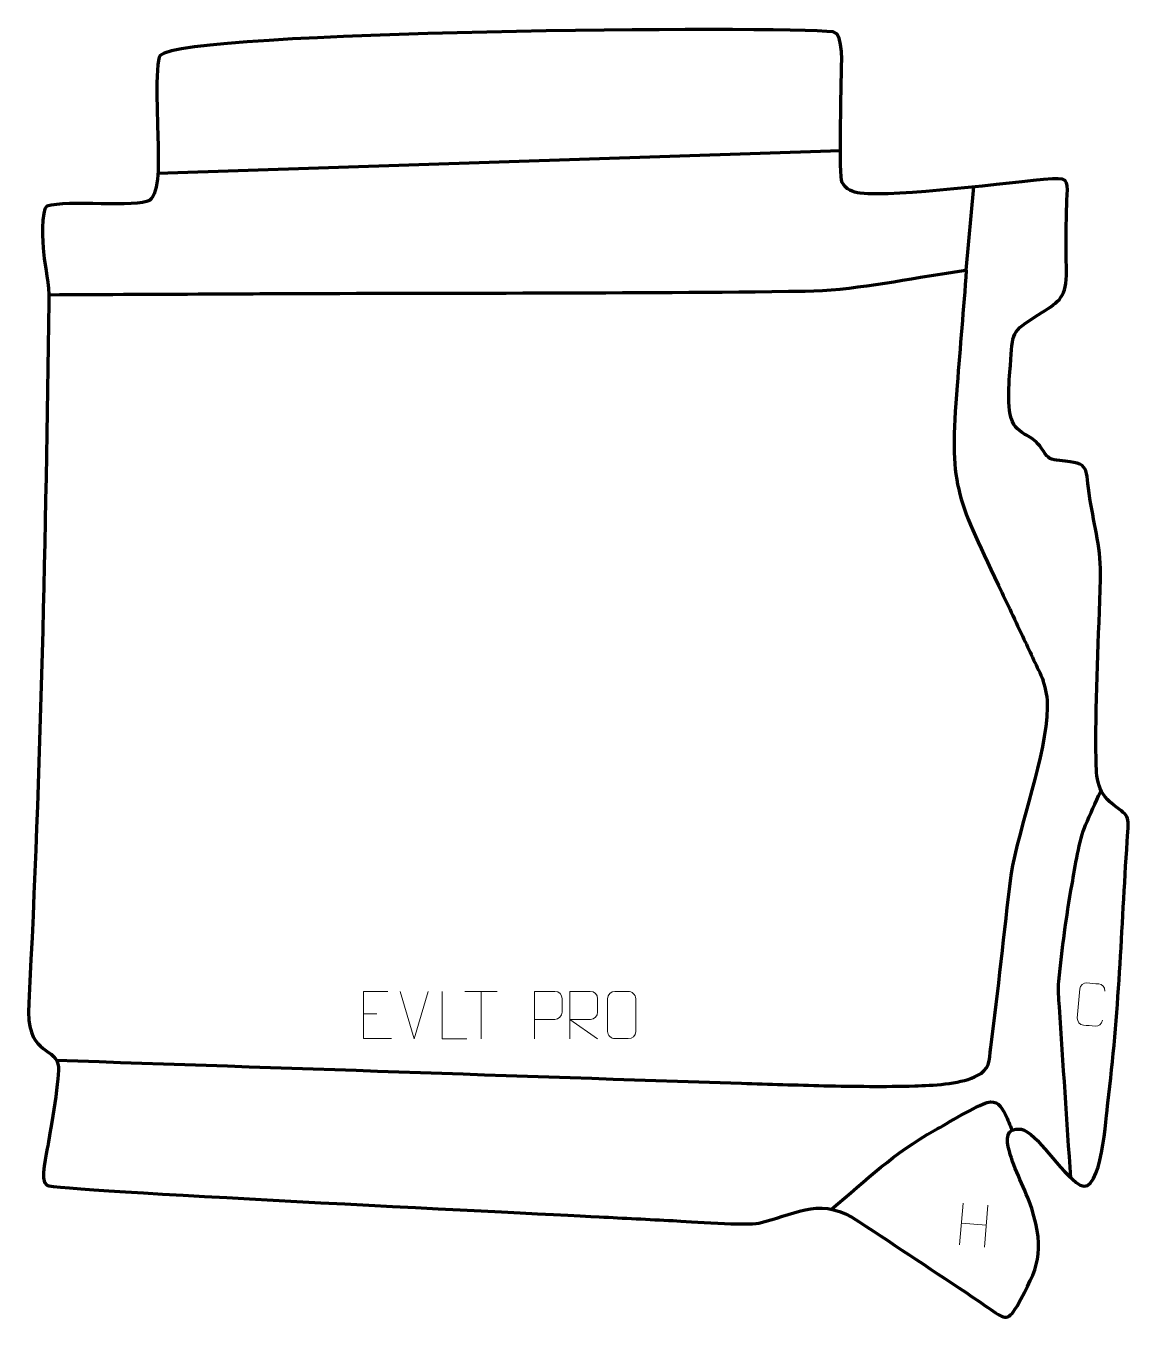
# Model space of a CAD drawing. Header units: millimetres. Extents: x -559 to 24, y 104 to 789.
import ezdxf

# ---------------------------------------------------------------- set-up
doc = ezdxf.new("R2010")
doc.units = ezdxf.units.MM
doc.header["$MEASUREMENT"] = 0
doc.layers.add('layer 2', color=7, linetype='Continuous')
doc.layers.add('layer 3', color=7, linetype='Continuous')

msp = doc.modelspace()

# ---------------------------------------------------------------- linework, layer by layer
at = {"layer": 'layer 2', "color": 142, "lineweight": 158}
msp.add_open_spline([(-489.0859, 710.9704), (-489.0859, 710.9704), (-128.7791, 722.8472), (-128.7791, 722.8472)], degree=3, dxfattribs=at)
for points, knots in [([(-546.6961, 646.7392), (-516.6776, 646.8856), (-486.6592, 647.0321), (-456.6408, 647.1784), (-456.6408, 647.1784), (-447.135, 647.2248), (-437.6292, 647.2712), (-428.1233, 647.3176), (-428.1233, 647.3176), (-334.6392, 647.7671), (-240.8817, 647.3646), (-147.4374, 648.6382), (-147.4374, 648.6382), (-123.2378, 648.9681), (-96.963, 654.4333), (-72.8022, 658.145), (-72.8022, 658.145), (-69.8197, 658.6031), (-66.8372, 659.0613), (-63.8547, 659.5195), (-63.8547, 659.5195), (-63.8547, 659.5195), (-62.3635, 659.7485), (-62.3635, 659.7485), (-62.3635, 659.7485), (-62.3635, 659.7485), (-58.2901, 703.6843), (-58.2901, 703.6843)], [0, 0, 0, 0, 0.125, 0.125, 0.125, 0.125, 0.25, 0.25, 0.25, 0.25, 0.375, 0.375, 0.375, 0.375, 0.5, 0.5, 0.5, 0.5, 0.625, 0.625, 0.625, 0.625, 0.75, 0.75, 0.75, 0.75, 1, 1, 1, 1]), ([(-62.3635, 659.7485), (-63.8313, 639.3168), (-65.5403, 619.2383), (-67.2217, 598.8468), (-67.2217, 598.8468), (-71.6058, 545.677), (-67.8875, 540.8551), (-45.3376, 493.1643), (-45.3376, 493.1643), (-40.8756, 483.6998), (-36.3449, 474.269), (-31.8987, 464.7966), (-31.8987, 464.7966), (-28.5028, 457.5399), (-25.1068, 450.2832), (-21.7109, 443.0265)], [0, 0, 0, 0, 0.2, 0.2, 0.2, 0.2, 0.4, 0.4, 0.4, 0.4, 0.6, 0.6, 0.6, 0.6, 1, 1, 1, 1]), ([(-542.7401, 242.4018), (-422.1509, 238.3924), (-301.5514, 234.168), (-180.9653, 230.2149), (-180.9653, 230.2149), (-166.4703, 229.7397), (-151.9758, 229.3071), (-137.4774, 228.9439), (-137.4774, 228.9439), (-121.4668, 228.546), (-105.535, 228.4085), (-89.5223, 228.8435), (-89.5223, 228.8435), (-80.2496, 229.1085), (-66.4095, 229.7307), (-57.9702, 233.579), (-57.9702, 233.579), (-57.9702, 233.579), (-56.9022, 234.0659), (-56.9022, 234.0659), (-56.9022, 234.0659), (-49.7317, 237.5802), (-50.4173, 241.8043), (-49.4031, 249.2185), (-49.4031, 249.2185), (-45.3598, 279.517), (-42.3952, 309.7901), (-38.7116, 340.0928), (-38.7116, 340.0928), (-34.0808, 367.2828), (-19.9721, 403.0043), (-19.4496, 428.7411), (-19.4496, 428.7411), (-19.3362, 434.3281), (-20.2156, 437.7455), (-21.7109, 443.0265)], [0, 0, 0, 0, 0.1, 0.1, 0.1, 0.1, 0.2, 0.2, 0.2, 0.2, 0.3, 0.3, 0.3, 0.3, 0.4, 0.4, 0.4, 0.4, 0.5, 0.5, 0.5, 0.5, 0.6, 0.6, 0.6, 0.6, 0.7, 0.7, 0.7, 0.7, 0.8, 0.8, 0.8, 0.8, 1, 1, 1, 1]), ([(-7.2071, 180.2835), (-9.2052, 210.3866), (-11.2034, 240.4897), (-13.2017, 270.5928), (-13.2017, 270.5928), (-13.5142, 275.3019), (-14.0822, 279.4697), (-13.5547, 284.1587), (-13.5547, 284.1587), (-11.5615, 301.9895), (-9.7632, 317.6113), (-6.5045, 335.343), (-6.5045, 335.343), (-4.8579, 344.3022), (-2.8668, 358.6275), (0.6244, 366.6858), (0.6244, 366.6858), (3.1661, 372.5523), (5.8654, 378.3961), (8.4761, 384.2379)], [0, 0, 0, 0, 0.16666667, 0.16666667, 0.16666667, 0.16666667, 0.33333333, 0.33333333, 0.33333333, 0.33333333, 0.5, 0.5, 0.5, 0.5, 0.66666667, 0.66666667, 0.66666667, 0.66666667, 1, 1, 1, 1]), ([(-133.5574, 163.6775), (-114.4123, 179.7327), (-101.1648, 192.8959), (-78.8797, 205.4276), (-78.8797, 205.4276), (-73.4635, 208.4734), (-56.0478, 218.9177), (-51.3744, 220.0854), (-51.3744, 220.0854), (-46.1032, 221.4026), (-44.2116, 218.3499), (-41.8752, 213.9184), (-41.8752, 213.9184), (-40.4498, 211.2146), (-39.3032, 208.2609), (-38.1864, 205.4138)], [0, 0, 0, 0, 0.2, 0.2, 0.2, 0.2, 0.4, 0.4, 0.4, 0.4, 0.6, 0.6, 0.6, 0.6, 1, 1, 1, 1])]:
    msp.add_open_spline(points, degree=3, knots=knots, dxfattribs=at)
at = {"layer": 'layer 2', "color": 250, "lineweight": 9}
for points, knots in [([(9.509, 263.4986), (9.2067, 261.4359), (7.5968, 260.2438), (5.6793, 260.3983), (5.6793, 260.3983), (3.5984, 260.5769), (1.5174, 260.7552), (-0.5633, 260.9331), (-0.5633, 260.9331), (-2.2893, 260.9862), (-3.9051, 262.8188), (-3.7409, 264.6181), (-3.7409, 264.6181), (-3.2994, 269.7674), (-2.8583, 274.9163), (-2.4176, 280.0648), (-2.4176, 280.0648), (-2.2503, 281.9726), (-0.5601, 283.3733), (1.3596, 283.1967), (1.3596, 283.1967), (3.4351, 283.0189), (5.5109, 282.8411), (7.5867, 282.6633), (7.5867, 282.6633), (9.3267, 282.5461), (10.9898, 281.0628), (10.8272, 278.8854)], [0, 0, 0, 0, 0.125, 0.125, 0.125, 0.125, 0.25, 0.25, 0.25, 0.25, 0.375, 0.375, 0.375, 0.375, 0.5, 0.5, 0.5, 0.5, 0.625, 0.625, 0.625, 0.625, 0.75, 0.75, 0.75, 0.75, 1, 1, 1, 1]), ([(-367.7706, 278.731), (-367.7706, 278.731), (-380.6445, 278.731), (-380.6445, 278.731), (-380.6445, 278.731), (-380.6445, 278.731), (-380.6445, 253.7774), (-380.6445, 253.7774), (-380.6445, 253.7774), (-380.6445, 253.7774), (-365.7787, 253.7774), (-365.7787, 253.7774)], [0, 0, 0, 0, 0.25, 0.25, 0.25, 0.25, 0.5, 0.5, 0.5, 0.5, 1, 1, 1, 1]), ([(-326.0298, 253.7699), (-326.0298, 253.7699), (-338.9789, 253.7699), (-338.9789, 253.7699), (-338.9789, 253.7699), (-338.9789, 253.7699), (-338.9789, 278.7235), (-338.9789, 278.7235)], [0, 0, 0, 0, 0.33333333, 0.33333333, 0.33333333, 0.33333333, 1, 1, 1, 1]), ([(-290.3701, 253.7698), (-290.3701, 253.7698), (-290.3701, 278.7234), (-290.3701, 278.7234), (-290.3701, 278.7234), (-286.7751, 278.7234), (-283.1798, 278.7234), (-279.5844, 278.7234), (-279.5844, 278.7234), (-277.2592, 278.6855), (-275.7018, 277.1954), (-275.706, 274.8293), (-275.706, 274.8293), (-275.7064, 272.7936), (-275.7064, 269.7343), (-275.706, 267.6983), (-275.706, 267.6983), (-275.7125, 265.8229), (-277.5247, 263.881), (-279.5343, 263.8619), (-279.5343, 263.8619), (-279.5343, 263.8619), (-290.3701, 263.8619), (-290.3701, 263.8619)], [0, 0, 0, 0, 0.14285714, 0.14285714, 0.14285714, 0.14285714, 0.28571429, 0.28571429, 0.28571429, 0.28571429, 0.42857143, 0.42857143, 0.42857143, 0.42857143, 0.57142857, 0.57142857, 0.57142857, 0.57142857, 0.71428571, 0.71428571, 0.71428571, 0.71428571, 1, 1, 1, 1]), ([(-271.6174, 253.7737), (-271.6174, 253.7737), (-271.6174, 278.7272), (-271.6174, 278.7272), (-271.6174, 278.7272), (-268.0226, 278.7272), (-264.4271, 278.7272), (-260.8319, 278.7272), (-260.8319, 278.7272), (-258.5066, 278.6895), (-256.9493, 277.1995), (-256.9534, 274.8331), (-256.9534, 274.8331), (-256.9538, 272.7976), (-256.9538, 269.7382), (-256.9534, 267.7022), (-256.9534, 267.7022), (-256.9599, 265.8267), (-258.7722, 263.8849), (-260.7817, 263.8658), (-260.7817, 263.8658), (-260.7817, 263.8658), (-271.6174, 263.8658), (-271.6174, 263.8658), (-271.6174, 263.8658), (-271.6174, 263.8658), (-256.9627, 253.7737), (-256.9627, 253.7737)], [0, 0, 0, 0, 0.125, 0.125, 0.125, 0.125, 0.25, 0.25, 0.25, 0.25, 0.375, 0.375, 0.375, 0.375, 0.5, 0.5, 0.5, 0.5, 0.625, 0.625, 0.625, 0.625, 0.75, 0.75, 0.75, 0.75, 1, 1, 1, 1]), ([(-247.8049, 278.7269), (-245.4792, 278.7269), (-243.1531, 278.7269), (-240.827, 278.7269), (-240.827, 278.7269), (-238.8804, 278.7625), (-236.889, 277.2709), (-236.8623, 274.8333), (-236.8623, 274.8333), (-236.8627, 269.0864), (-236.8627, 263.3391), (-236.8623, 257.5914), (-236.8623, 257.5914), (-237.0021, 255.268), (-238.6793, 253.7884), (-240.827, 253.7776), (-240.827, 253.7776), (-243.1589, 253.778), (-245.4908, 253.778), (-247.8223, 253.7776), (-247.8223, 253.7776), (-249.7473, 253.6722), (-251.7194, 255.5567), (-251.7082, 257.574), (-251.7082, 257.574), (-251.7079, 263.3441), (-251.7079, 269.1138), (-251.7082, 274.8831), (-251.7082, 274.8831), (-251.704, 277.0212), (-249.9573, 278.7404), (-247.8049, 278.7269)], [0, 0, 0, 0, 0.11111111, 0.11111111, 0.11111111, 0.11111111, 0.22222222, 0.22222222, 0.22222222, 0.22222222, 0.33333333, 0.33333333, 0.33333333, 0.33333333, 0.44444444, 0.44444444, 0.44444444, 0.44444444, 0.55555556, 0.55555556, 0.55555556, 0.55555556, 0.66666667, 0.66666667, 0.66666667, 0.66666667, 0.77777778, 0.77777778, 0.77777778, 0.77777778, 1, 1, 1, 1])]:
    msp.add_open_spline(points, degree=3, knots=knots, dxfattribs=at)
for points in [[(-353.7999, 253.77), (-353.7999, 253.77), (-361.1217, 278.7236), (-361.1217, 278.7236)], [(-346.478, 278.7236), (-346.478, 278.7236), (-353.7998, 253.77), (-353.7998, 253.77)], [(-327.0194, 278.7), (-327.0194, 278.7), (-310.0322, 278.7), (-310.0322, 278.7)], [(-318.5256, 253.77), (-318.5256, 253.77), (-318.5256, 278.7235), (-318.5256, 278.7235)], [(-380.6445, 266.8513), (-380.6445, 266.8513), (-373.4764, 266.8513), (-373.4764, 266.8513)], [(-63.9883, 166.9543), (-63.9883, 166.9543), (-65.8826, 144.8426), (-65.8826, 144.8426)], [(-50.9205, 165.8348), (-50.9205, 165.8348), (-52.8283, 143.5661), (-52.8283, 143.5661)], [(-64.8793, 156.3493), (-64.8793, 156.3493), (-51.8289, 155.2312), (-51.8289, 155.2312)]]:
    msp.add_open_spline(points, degree=3, dxfattribs=at)
at = {"layer": 'layer 3', "color": 242, "lineweight": 158}
msp.add_open_spline([(-256.1804, 159.6555), (-296.8796, 161.8382), (-543.9047, 173.6745), (-547.7167, 176.3165), (-547.7167, 176.3165), (-551.7533, 179.1139), (-547.8496, 193.288), (-547.101, 197.8817), (-547.101, 197.8817), (-545.9945, 204.7067), (-540.5447, 235.3722), (-541.6859, 239.7928), (-541.6859, 239.7928), (-544.4456, 250.482), (-558.7502, 244.8037), (-557.2807, 272.5642), (-557.2807, 272.5642), (-550.7564, 395.8125), (-548.454, 519.3763), (-546.657, 642.7736), (-546.657, 642.7736), (-546.4946, 653.9404), (-548.5796, 659.2359), (-549.5347, 669.3878), (-549.5347, 669.3878), (-549.9036, 673.3097), (-550.8263, 691.8185), (-547.7629, 693.5235), (-547.7629, 693.5235), (-537.2917, 696.9155), (-499.8767, 692.4771), (-493.5586, 696.567), (-493.5586, 696.567), (-487.9649, 700.188), (-488.9582, 718.9527), (-488.9534, 725.18), (-488.9534, 725.18), (-489.0417, 731.9558), (-490.9591, 770.2304), (-487.8969, 773.1466), (-487.8969, 773.1466), (-474.059, 786.3247), (-160.2533, 788.6916), (-132.6249, 785.5368), (-132.6249, 785.5368), (-126.8096, 784.8728), (-128.2862, 766.4754), (-128.3192, 761.9651), (-128.3192, 761.9651), (-128.3793, 753.7352), (-129.5815, 710.1135), (-127.8749, 706.0087), (-127.8749, 706.0087), (-125.8572, 702.3146), (-122.3082, 700.8216), (-118.3034, 700.3727), (-118.3034, 700.3727), (-98.6097, 698.1657), (-39.9093, 706.0798), (-16.8983, 707.916), (-16.8983, 707.916), (-7.3879, 708.675), (-8.9177, 705.555), (-9.2783, 696.4361), (-9.2783, 696.4361), (-9.7667, 683.1309), (-9.5533, 670.2124), (-9.5261, 656.9427), (-9.5261, 656.9427), (-9.8085, 644.3747), (-14.1727, 642.6321), (-24.3349, 636.1074), (-24.3349, 636.1074), (-39.2017, 626.6187), (-37.7102, 627.4832), (-39.0827, 609.266), (-39.0827, 609.266), (-39.6765, 601.3844), (-41.6999, 582.9829), (-36.3395, 576.8858), (-36.3395, 576.8858), (-30.3452, 570.7391), (-27.2421, 572.95), (-21.5709, 564.0275), (-21.5709, 564.0275), (-19.0607, 560.0784), (-17.8695, 559.6529), (-13.029, 559.1922), (-13.029, 559.1922), (3.9284, 557.5192), (0.1359, 555.7742), (2.89, 538.9572), (2.89, 538.9572), (5.3762, 523.7762), (8.9119, 512.1714), (8.4855, 496.5002), (8.4855, 496.5002), (7.6418, 466.3167), (5.8465, 435.1837), (6.1137, 405.0887), (6.1137, 405.0887), (6.178, 395.8231), (5.765, 385.325), (13.4704, 378.8468), (13.4704, 378.8468), (24.0869, 369.9208), (23.666, 373.7817), (22.5933, 358.0048), (22.5933, 358.0048), (19.5323, 311.3149), (18.2798, 266.5982), (12.3317, 219.9497), (12.3317, 219.9497), (11.6899, 213.7309), (9.072, 170.5862), (-2.2366, 176.3264), (-2.2366, 176.3264), (-13.1842, 183.2558), (-25.0448, 204.3322), (-33.395, 205.9023), (-33.395, 205.9023), (-41.8922, 206.9094), (-41.3178, 200.6787), (-39.6267, 194.3075), (-39.6267, 194.3075), (-37.1962, 185.1501), (-31.1108, 173.8783), (-27.8164, 164.1407), (-27.8164, 164.1407), (-20.7734, 140.9359), (-24.1417, 133.0142), (-35.5846, 112.5409), (-35.5846, 112.5409), (-40.6041, 103.5603), (-42.7644, 106.2565), (-50.926, 111.7511), (-50.926, 111.7511), (-54.7867, 114.3502), (-58.6095, 117.0108), (-62.4595, 119.6273), (-62.4595, 119.6273), (-82.533, 132.8416), (-102.5405, 146.4361), (-122.7472, 159.4069), (-122.7472, 159.4069), (-140.5167, 170.0909), (-154.511, 160.2569), (-171.9055, 156.3345), (-171.9055, 156.3345), (-177.8669, 154.9901), (-208.7536, 157.2504), (-217.0434, 157.6709), (-217.0434, 157.6709), (-230.0891, 158.3324), (-243.134, 159.0054), (-256.1804, 159.6555)], degree=3, knots=[0, 0, 0, 0, 0.025, 0.025, 0.025, 0.025, 0.05, 0.05, 0.05, 0.05, 0.075, 0.075, 0.075, 0.075, 0.1, 0.1, 0.1, 0.1, 0.125, 0.125, 0.125, 0.125, 0.15, 0.15, 0.15, 0.15, 0.175, 0.175, 0.175, 0.175, 0.2, 0.2, 0.2, 0.2, 0.225, 0.225, 0.225, 0.225, 0.25, 0.25, 0.25, 0.25, 0.275, 0.275, 0.275, 0.275, 0.3, 0.3, 0.3, 0.3, 0.325, 0.325, 0.325, 0.325, 0.35, 0.35, 0.35, 0.35, 0.375, 0.375, 0.375, 0.375, 0.4, 0.4, 0.4, 0.4, 0.425, 0.425, 0.425, 0.425, 0.45, 0.45, 0.45, 0.45, 0.475, 0.475, 0.475, 0.475, 0.5, 0.5, 0.5, 0.5, 0.525, 0.525, 0.525, 0.525, 0.55, 0.55, 0.55, 0.55, 0.575, 0.575, 0.575, 0.575, 0.6, 0.6, 0.6, 0.6, 0.625, 0.625, 0.625, 0.625, 0.65, 0.65, 0.65, 0.65, 0.675, 0.675, 0.675, 0.675, 0.7, 0.7, 0.7, 0.7, 0.725, 0.725, 0.725, 0.725, 0.75, 0.75, 0.75, 0.75, 0.775, 0.775, 0.775, 0.775, 0.8, 0.8, 0.8, 0.8, 0.825, 0.825, 0.825, 0.825, 0.85, 0.85, 0.85, 0.85, 0.875, 0.875, 0.875, 0.875, 0.9, 0.9, 0.9, 0.9, 0.925, 0.925, 0.925, 0.925, 0.95, 0.95, 0.95, 0.95, 1, 1, 1, 1], dxfattribs=at)

doc.saveas('drawing.dxf')
